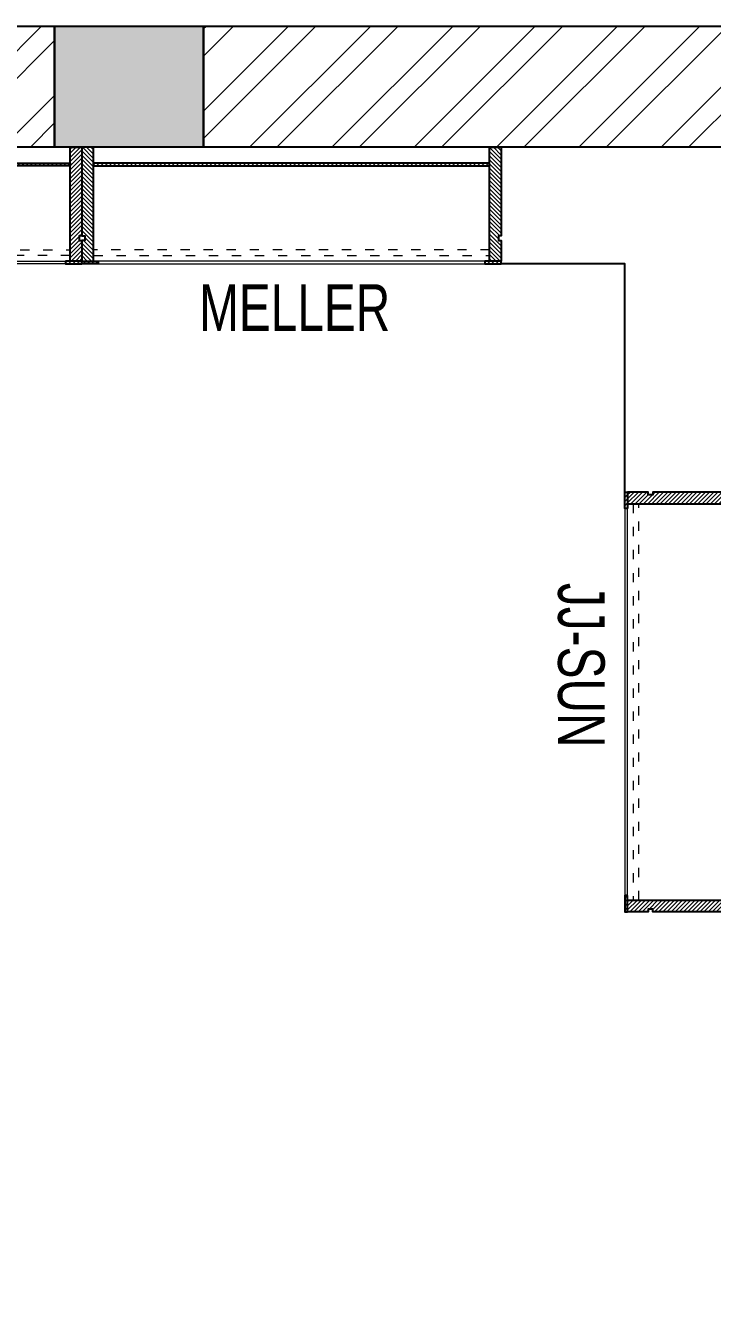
# Model space of a CAD drawing. Header units: feet. Extents: x 9930133 to 9947819, y -6283010 to -6274589.
# Drawn here: x 9939143 to 9940616, y -6277354 to -6274589 of the extents above; entities that cross this region are included whole.
import ezdxf

# ---------------------------------------------------------------- set-up
doc = ezdxf.new("R2010")
doc.units = ezdxf.units.FT
doc.header["$LTSCALE"] = 33
doc.header["$MEASUREMENT"] = 0
doc.linetypes.add('ACAD_ISO03W100', pattern=[30, 12, -18])
doc.layers.add('A-WALL', color=1, linetype='Continuous')
doc.layers.add('column', color=10, linetype='Continuous')
for name, color, linetype, lineweight in [('A-WALL HATCH', 251, 'Continuous', 0), ('column hatch', 5, 'Continuous', 0), ('LENS-PARTITION', 21, 'Continuous', 25), ('LENS_DIMENSION', 193, 'Continuous', 0), ('LK-FF&E WALL', 1, 'Continuous', 9), ('LN-ELEVATION-1', 81, 'Continuous', 25), ('LN-ELEVATION-3', 125, 'Continuous', 18), ('LN-ELEVATION-4', 145, 'Continuous', 13), ('LN-HATCH', 251, 'Continuous', 0), ('PLANO-TXT', 252, 'Continuous', 5)]:
    doc.layers.add(name, color=color, linetype=linetype, lineweight=lineweight)
doc.styles.add('LK TXT', font='GILC____.TTF', dxfattribs={"height": 100})
pattern_1 = [(45, (4208834.247, 1706614.74), (-4.4901280605, 4.4901280605), [])]
pattern_2 = [(45, (4209134.247, 1706614.74), (-4.4901280605, 4.4901280605), [])]

# ---------------------------------------------------------------- blocks, each defined once
blk = doc.blocks.new('A$C69cec98d')
at = {"layer": 'A-WALL HATCH'}
h = blk.add_hatch(dxfattribs=at)
h.set_pattern_fill('ANSI32', color=256, scale=333)
h.set_pattern_definition([(45, (-3585596.23, 5462549.3), (-88.2999593, 88.2999593), []), (45, (-3585537.36, 5462549.3), (-88.2999593, 88.2999593), [])])
h.paths.add_polyline_path([(-12075, 249.5), (-15070, 250), (-15070, 1150), (-16786, 1150), (-16786, 900), (-15320, 900), (-15320, 249.5), (-15166, 249.5), (-15166, -10), (-12075, -10)])
h.paths.add_polyline_path([(-8615, 249.5), (-11755, 249.5), (-11755, -10.5), (-8615, -10.5)])
h.paths.add_polyline_path([(-5170, 249.5), (-8295, 249.5), (-8295, -10), (-5170, -10)])
h.paths.add_polyline_path([(-1730, 250), (-4850, 250), (-4850, -10), (-1730, -10)])
h.paths.add_polyline_path([(-1410, 1600), (-1660, 1600), (-1660, 250), (-1410, 250)], flags=17)
h.paths.add_polyline_path([(-1410, 4110), (-1410, 2600), (0, 2600), (0, -10), (-1410, -10), (-1410, 250), (-150, 250), (-150, 2350), (-1660, 2350), (-1660, 4110)])
h.paths.add_polyline_path([(-1760, 7090), (-1410, 7090), (-1410, 4370), (-1660, 4370), (-1660, 6830), (-1760, 6830)])
h.paths.add_polyline_path([(-1660, 8150), (-1660, 8050), (-1760, 8050), (-1760, 7790), (-1410, 7790), (-1410, 8150)])
h.paths.add_polyline_path([(-4850, 8409.5), (-1730, 8409.5), (-1730, 8150), (-4850, 8150)])
h.paths.add_polyline_path([(-8295, 8409.5), (-5170, 8409.5), (-5170, 8149.5), (-8295, 8149.5)])
h.paths.add_polyline_path([(-11755, 8409.5), (-8615, 8409.5), (-8615, 8150), (-11755, 8150)])
h.paths.add_polyline_path([(-15166, 8409.5), (-12075, 8409.5), (-12075, 8149.5), (-15166, 8149.5)])
h.paths.add_polyline_path([(-16786, 8410), (-15486, 8410), (-15486, 8149.5), (-16786, 8149.5)])
at = {"layer": 'column hatch'}
h = blk.add_hatch(color=251, dxfattribs=at)
h.dxf.hatch_style = 1
h.paths.add_polyline_path([(-15486, 8410), (-15166, 8410), (-15166, 8150), (-15486, 8150)])
h.paths.add_polyline_path([(-12075, 8410), (-11755, 8410), (-11755, 8150), (-12075, 8150)])
h.paths.add_polyline_path([(-8615, 8410), (-8295, 8410), (-8295, 8150), (-8615, 8150)])
h.paths.add_polyline_path([(-5170, 8410), (-4850, 8410), (-4850, 8150), (-5170, 8150)])
h.paths.add_polyline_path([(-1730, 8410), (-1410, 8410), (-1410, 8150), (-1730, 8150)])
at = {"layer": 'A-WALL'}
for points in [[(-11755, 8409.5), (-8615, 8409.5), (-8615, 8150), (-11755, 8150)], [(-8295, 8409.5), (-5170, 8409.5), (-5170, 8149.5), (-8295, 8149.5)]]:
    blk.add_lwpolyline(points, close=True, dxfattribs=at)
at = {"layer": 'column'}
blk.add_lwpolyline([(-8615, 8409.5), (-8295, 8409.5), (-8295, 8149.5), (-8615, 8149.5)], close=True, dxfattribs=at)
blk = doc.blocks.new('JJ SH 900')
at = {"layer": 'LN-HATCH', "ltscale": 0.5}
h = blk.add_hatch(dxfattribs=at)
h.set_pattern_fill('ANSI31', color=256, scale=50)
h.paths.add_polyline_path([(-911.8, 0), (-911.8, -190), (-905.8, -190), (-905.8, -200), (-911.8, -200), (-911.8, -244), (-886.8, -244), (-886.8, 0)])
h = blk.add_hatch(dxfattribs=at)
h.set_pattern_fill('ANSI31', color=256, scale=2)
h.set_pattern_definition(pattern_1)
h.paths.add_polyline_path([(-11.8, 0), (-11.8, -190), (-17.8, -190), (-17.8, -200), (-11.8, -200), (-11.8, -244), (-36.8, -244), (-36.8, 0)])
h = blk.add_hatch(dxfattribs=at)
h.set_pattern_fill('ANSI31', color=256, scale=2)
h.set_pattern_definition(pattern_2)
h.paths.add_polyline_path([(-36.8, -40), (-886.8, -40), (-886.8, -34), (-36.8, -34)])
h = blk.add_hatch(dxfattribs=at)
h.set_pattern_fill('ANSI31', color=256, scale=2)
h.set_pattern_definition(pattern_2)
h.paths.add_polyline_path([(-876.8, -244), (-876.8, -250), (-911.8, -250), (-911.8, -244)])
h = blk.add_hatch(dxfattribs=at)
h.set_pattern_fill('ANSI31', color=256, scale=2)
h.set_pattern_definition(pattern_1)
h.paths.add_polyline_path([(-46.8, -244), (-46.8, -250), (-11.8, -250), (-11.8, -244)])
at = {"layer": 'LN-ELEVATION-1', "ltscale": 0.5}
for points in [[(-911.8, 0), (-911.8, -190), (-905.8, -190), (-905.8, -200), (-911.8, -200), (-911.8, -244), (-886.8, -244), (-886.8, 0)], [(-11.8, 0), (-11.8, -190), (-17.8, -190), (-17.8, -200), (-11.8, -200), (-11.8, -244), (-36.8, -244), (-36.8, 0)], [(-36.8, -40), (-886.8, -40), (-886.8, -34), (-36.8, -34)], [(-876.8, -244), (-876.8, -250), (-911.8, -250), (-911.8, -244)], [(-46.8, -244), (-46.8, -250), (-11.8, -250), (-11.8, -244)]]:
    blk.add_lwpolyline(points, close=True, dxfattribs=at)
at = {"layer": 'LN-ELEVATION-3', "ltscale": 0.5}
for p, q in [((-886.8, 0), (-36.8, 0)), ((-876.8, -244), (-46.8, -244)), ((-46.8, -250), (-876.8, -250))]:
    blk.add_line(p, q, dxfattribs=at)
at = {"layer": 'LN-ELEVATION-4', "linetype": 'ACAD_ISO03W100', "ltscale": 0.05}
blk.add_lwpolyline([(-886.8, -220), (-36.8, -220), (-36.8, -232), (-886.8, -232)], close=True, dxfattribs=at)

msp = doc.modelspace()

# ---------------------------------------------------------------- linework, layer by layer
at = {"layer": 'LENS-PARTITION'}
msp.add_lwpolyline([(9940428.2, -6275589.3), (9940428.2, -6275099.7), (9940163.2, -6275099.7)], dxfattribs=at)

# ---------------------------------------------------------------- block references
at = {"layer": 'LENS_DIMENSION'}
msp.add_blockref('A$C69cec98d', (9947819.2, -6282999.3), dxfattribs=at)
at = {"layer": 'LK-FF&E WALL'}
msp.add_blockref('JJ SH 900', (9939275, -6274849.7), dxfattribs=at)
at = {"layer": 'LK-FF&E WALL', "xscale": -1}
msp.add_blockref('JJ SH 900', (9939251.4, -6274849.7), dxfattribs=at)
at = {"layer": 'LK-FF&E WALL', "xscale": -1, "rotation": 270}
msp.add_blockref('JJ SH 900', (9940678.2, -6275577.5), dxfattribs=at)

# ---------------------------------------------------------------- texts
at = {"layer": 'PLANO-TXT', "linetype": 'Continuous', "ltscale": 3, "insert": (9939719.8, -6275193.6, -23744), "char_height": 100, "width": 149.547, "attachment_point": 5, "style": 'LK TXT'}
msp.add_mtext('MELLER', dxfattribs=at)
at = {"layer": 'PLANO-TXT', "linetype": 'Continuous', "ltscale": 3, "insert": (9940334.3, -6275960.4, -23744), "char_height": 100, "width": 149.547, "attachment_point": 5, "rotation": 270, "style": 'LK TXT'}
msp.add_mtext('JJ-SUN', dxfattribs=at)

doc.saveas('drawing.dxf')
